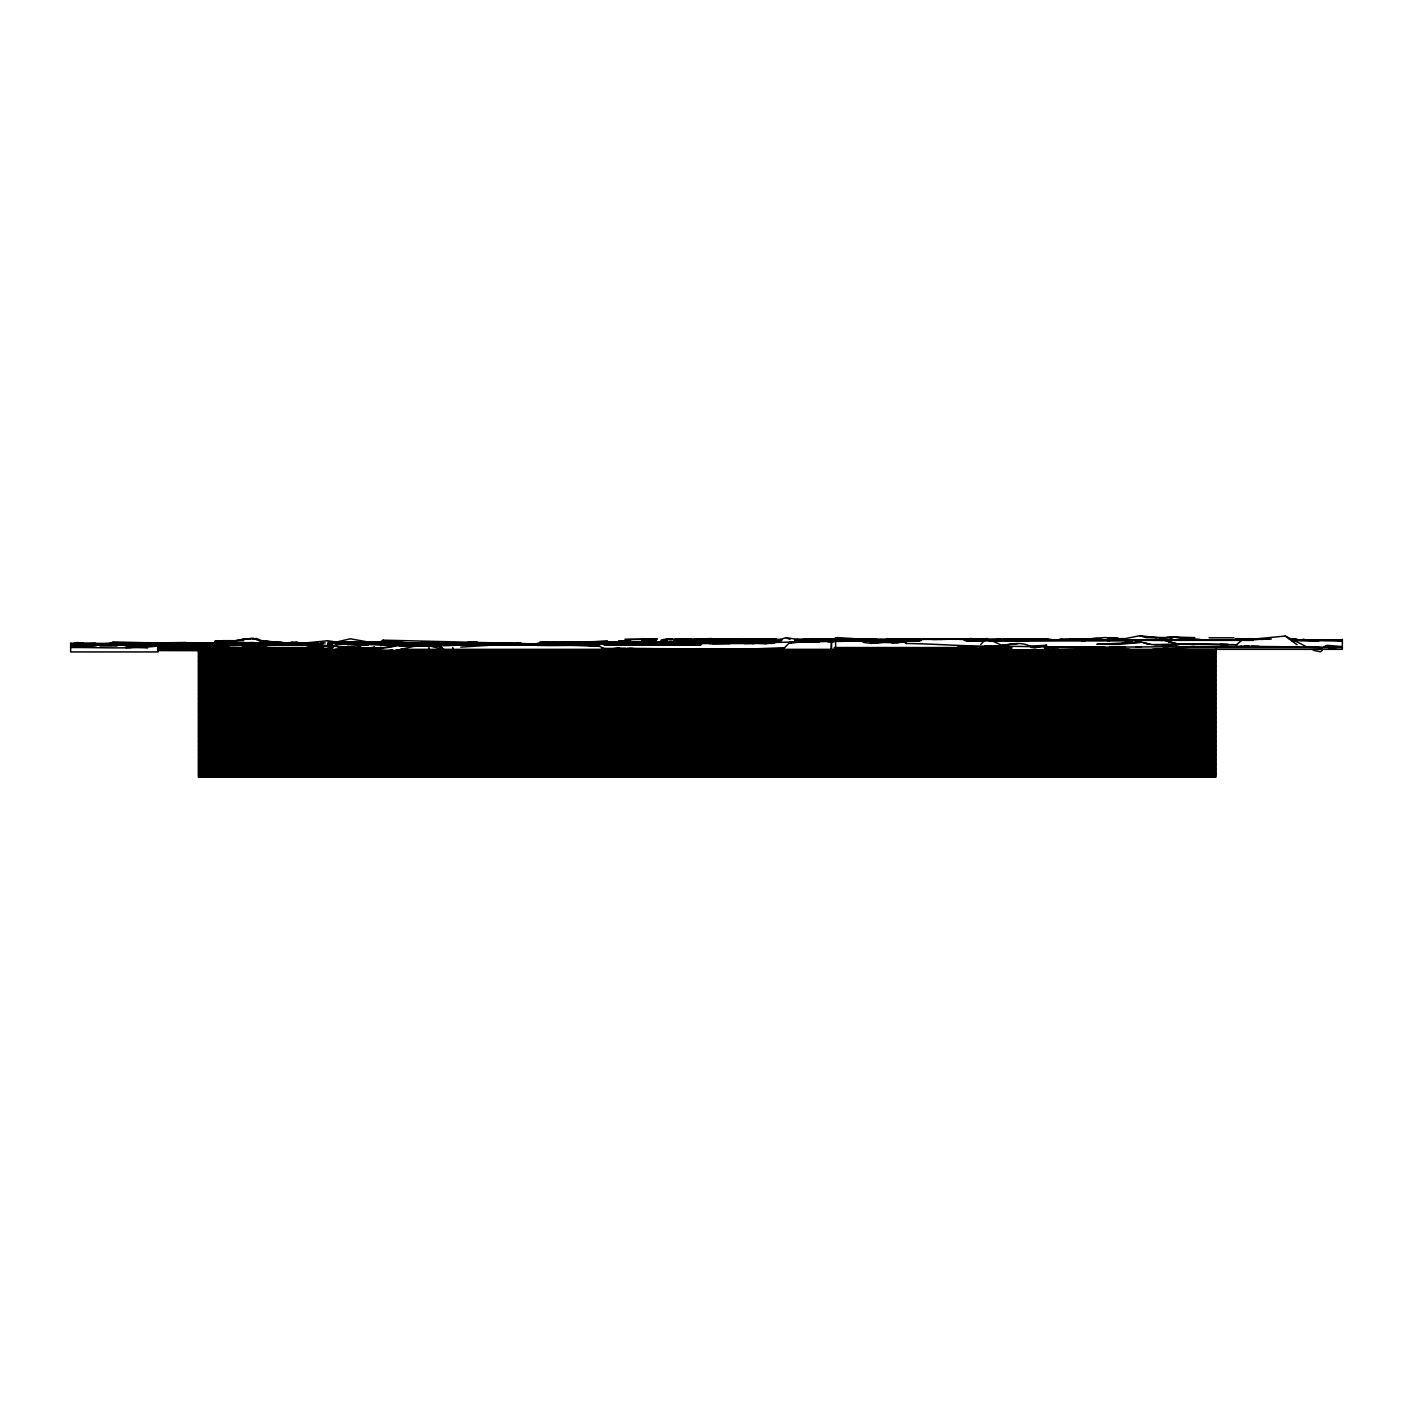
<?xml version="1.0" encoding="UTF-8"?>
<svg xmlns="http://www.w3.org/2000/svg" width="1413" height="1413" viewBox="0 0 1413 1413"><rect width="100%" height="100%" fill="white"/><g stroke="black" fill="none" stroke-linecap="round" stroke-linejoin="round"><path stroke-width="1.5" d="M757.933 639.912L746.17 639.771L780.488 640.089L708.637 639.806M363.141 641.732L363.07 642.809L336.276 642.05L350.353 638.8L373.95 643.039L391.578 643.463M759.187 640.654L759.364 639.188L780.947 639.965L774.43 640.16M846.935 640.16L880.476 640.23M306.48 643.639C309.606 644.452 322.305 641.007 314.587 643.621L310.683 642.738L317.36 643.321L308.423 643.586M759.364 639.7L735.749 639.294L735.431 640.654L780.859 640.654M229.842 644.151L223.007 644.522L317.289 644.346M476.888 644.151L475.298 644.063L491.494 644.028L437.783 645.918L401.698 645.07L386.261 647.772L366.55 648.585L381.263 649.097L371.089 647.666L381.263 649.097M686.789 639.577L689.491 639.4M831.886 640.866L814.753 639.118L814.753 640.389L819.045 640.725L819.434 639.612L884.291 640.672L842.96 640.672L841.848 640.089L884.061 639.983M110.709 643.145L113.022 643.021L109.684 643.48L114.771 645.193L115.407 644.081C104.703 642.809 115.424 642.279 115.477 645.229M748.078 640.654L748.784 639.4L755.301 640.654L755.213 639.453L750.921 640.654L759.364 639.188M420.297 643.604L411.625 643.251L410.918 644.876L417.506 645.176M515.498 643.957L539.66 644.151M337.99 642.332L387.621 641.696L401.451 642.173L401.769 643.833L407.721 643.198L403.041 643.498L401.769 641.749L399.225 643.392L348.834 643.745M502.233 644.116L597.77 645.723L594.343 645.564A628.979 4.751 0.8 0 1 568.185 645.193M329.741 643.445L395.976 644.593L395.251 645.511L393.432 643.604L335.729 643.975L348.605 644.257M175.813 644.893C236.519 641.979 298.567 640.884 359.326 649.15L350.742 648.019L353.056 648.337M934.611 638.976L941.923 639.347L847.182 639.559L858.009 639.63M1099.526 638.641L1086.367 639.383M70.65 647.525C99.828 647.26 128.671 649.185 157.92 646.059L157.991 651.941L70.65 651.941L70.65 643.109L72.628 643.674M784.074 648.231L726.918 649.344L784.074 648.231L789.478 642.756L806.081 641.767L915.695 640.336L862.372 640.619M980.71 644.434L986.663 638.393L1000.422 644.628M834.218 641.237L844.709 641.007A89.001 19.023 -90 0 0 846.387 640.778L849.089 640.743M515.71 643.851L534.414 644.293M439.584 645.229L442.057 643.021L449.952 644.787M360.916 645.246L357.736 644.787L360.916 645.246L358.761 647.136C348.516 648.514 338.466 644.717 328.169 647.03L326.739 645.865M417.753 645.352L421.728 644.363L442.622 645.14M990.089 639.665L1001.552 639.347M1236.375 644.823L1241.338 640.637M275.8 643.657L317.36 643.321L297.966 643.445M1322.321 650.333L1320.484 651.799L1313.189 650.28M443.258 643.851L458.519 643.321L456.134 644.752L424.43 644.752L415.917 644.346L418.548 643.445L411.625 644.593L411.625 643.251M835.26 641.255L837.644 640.707M687.901 639.171L688.467 639.224M1009.324 639.63L1015.876 639.435M1038.414 639.33L1042.6 639.294M905.433 641.255L908.382 640.301L903.296 642.209L893.917 642.791M226.751 645.935L228.5 644.805M191.462 644.717L190.278 644.752L196.478 644.469M427.591 643.674L432.237 643.621M464.4 643.798L474.026 642.279L459.19 643.586M1020.292 639.559L1048.163 639.383M367.892 642.95L378.878 642.844L383.1 640.16L525.795 643.604M197.025 645.812L157.602 647.136L183.354 646.5M868.324 640.796L835.895 640.301L909.813 640.566M503.028 643.021C507.196 642.597 484.871 644.01 498.736 643.392M715.79 639.789L738.699 639.259L708.849 639.877L716.038 639.806M523.923 644.699L554.691 642.579L563.116 643.516L523.923 644.699L554.691 642.579L521.344 644.664M302.824 642.809L295.017 644.363L275.871 642.756L250.913 644.699L239.627 642.968L221.346 645.229L183.036 643.339L147.429 644.434L196.531 644.116M1037.69 639.63L1044.649 639.418M516.416 643.763L521.309 643.374M189.395 647.79L192.309 646.236M1066.073 647.101C1151.507 647.684 1237.099 644.84 1322.321 647.666L1327.16 645.335L1342.35 646.606M725.823 639.789L743.273 639.718M991.043 640.407L992.403 639.718L977.531 640.796M547.626 642.473L542.292 643.268L551.671 642.738L546.336 643.109L548.65 642.579M966.81 639.524L970.448 638.57L984.455 640.195L981.823 640.478L1081.245 640.195M886.128 639.171L890.967 639.153M772.946 639.277L776.602 639.577L754.86 639.383M841.618 640.848C842.872 641.078 839.852 640.884 840.823 640.884M186.304 647.79L189.854 646.094M188.759 647.79L192.097 646.236M1271.294 639.029L1244.041 639.171M378.083 648.355L393.98 646.041M288.234 643.657L291.378 642.297M807.194 640.654L809.914 640.213L808.872 640.654M845.115 640.937L849.407 640.301M852.428 640.972L855.13 640.425L845.433 640.16L852.993 640.372L849.655 640.743M1133.544 640.301L1122.187 643.321L1133.544 640.301L1152.16 644.646L1179.096 644.434L1163.605 640.301M243.531 640.778L214.917 641.308L229.93 641.52L247.028 638.994A46.329 37.55 -90 0 1 253.457 638.464L241.623 639.347M834.023 639.065L837.485 637.616L865.427 639.33M1170.247 638.676L1174.097 637.086L1194.744 637.599M809.826 640.018L830.72 640.672L829.29 640.495M328.487 647.207L333.486 646.889L324.601 646.253M363.07 645.299L367.433 644.999M775.083 639.4L776.444 639.453M70.65 643.569L162.654 644.187M863.078 642.35L871.432 643.392L891.532 640.16M1236.569 638.57L1245.93 639.047L1235.139 638.835M1248.88 638.641L1255.398 638.817L1253.879 638.747M820.158 640.654L836.213 640.672M808.713 640.654L809.914 640.213M523.057 643.798L539.678 643.78M821.836 640.654L823.09 640.195M1235.669 639.135L1258.806 639.259L1254.744 639.4L1256.104 638.923M676.138 639.506L678.523 639.577M766.517 639.347L780.983 640.372M1256.828 638.923L1264.052 639.1M1293.707 638.994L1291.482 639.471L1296.004 639.277L1289.345 639.1L1297.682 639.435M106.028 644.823L110.868 643.109M721.99 641.52L694.737 641.997L762.543 639.4L716.214 640.319M119.61 645.176L122.542 645.105L120.564 644.84M163.643 644.84L151.968 644.787C167.864 643.463 184.255 646.571 199.657 644.876M219.598 644.54L217.531 644.558M226.998 644.681L294.752 644.876M473.373 642.279L483.158 643.374M507.002 642.862L508.115 642.915L503.346 642.933M538 643.957L522.58 644.31M560.096 643.092L540.631 643.374L544.606 642.103M609.303 644.487C683.945 643.621 758.534 643.551 832.964 640.778M831.762 639.453L837.485 637.616L832.54 639.683L838.916 639.577M846.617 640.848L848.771 640.16M973.804 640.266L975.553 639.983M1115.599 639.047L1117.1 639.435M1254.762 639.4L1259.69 638.923M812.457 641.696L786.07 637.669L768.495 643.233L774.783 642.95M776.691 640.372L778.121 639.93M822.225 640.548L819.293 640.336L823.267 640.442L795.89 640.089L808.483 640.018M565.977 643.657L572.654 642.473L536.622 643.621M437.783 645.918L418.213 645.388L394.616 650.757L354.168 648.284M881.959 642.12C895.03 644.151 907.411 638.764 920.693 639.93L891.85 639.683M893.599 640.389L895.736 640.372L890.826 640.548M896.46 640.372L897.891 640.195L873.888 639.983M433.65 644.752L458.519 643.321M803.079 640.372L804.421 639.965L795.749 640.018L808.907 640.107M698.075 642.156L716.197 641.643M173.658 644.116L187.099 644.116L164.915 643.833L198.703 643.48M569.757 643.621L579.242 642.526L779.852 640.601M640.848 643.798L637.192 644.787L632.194 643.975L646.73 643.851M261.246 644.469L299.397 643.215L227.369 644.575L317.819 644.063M736.456 639.912L735.025 640.301L765.087 639.259M798.857 640.831L809.49 640.866M726.459 639.453L725.169 639.789L728.366 639.612L709.096 639.895L733.223 639.506M181.765 644.929L71.286 644.381M229.93 641.52L244.961 639.259M172.704 646.801L167.07 648.196L161.418 647.03M773.741 640.018L775.172 639.842M959.568 639.435L963.224 639.4M1241.815 646.112L1239.342 646.73A28.931 27.783 -90 0 1 1231.942 646.96L1212.319 647.101M213.328 643.516L227.864 641.802L207.11 643.674M1118.46 639.983L1139.832 635.744L1157.388 637.669L1145.554 637.422L1139.832 635.744M407.262 644.823L408.922 644.416L405.584 644.893L409.752 644.699M741.066 639.471L735.431 640.654L734.725 639.347L743.609 640.654L748.784 639.4M168.977 643.851L170.231 644.116L148.383 644.31M853.364 640.707L859.493 639.224L865.816 640.707M752.846 643.657L756.891 642.703L767.277 643.586M1032.144 647.772C1020.416 637.987 998.373 648.514 989.701 646.2C961.864 646.112 934.329 643.869 906.475 643.48L903.543 641.767M1161.451 640.619L1162.881 640.301L1157.954 640.071M280.551 643.692L295.829 642.226L303.459 643.516M377.925 648.885L374.198 647.136L370.135 648.019L343.589 646.677M72.452 643.639L77.892 642.438L79.393 643.339L75.048 643.639M335.729 649.344L352.031 648.426M716.197 639.789L717.221 639.559M96.561 645.688L70.65 645.971L95.042 645.582M252.715 639.259L256.477 638.446L263.083 641.396M872.298 640.336L911.597 640.884M869.843 639.806L889.395 640.213M975.782 639.63L984.702 639.488L964.549 639.965M1020.292 639.453L1021.634 639.347M386.597 650.898L391.825 649.821L394.616 650.757M123.355 644.487L111.733 645.017M503.682 645.193L513.043 643.268L533.39 644.84M71.286 645.193L135.984 645.299L125.739 647.525L130.173 647.543L151.244 644.699L157.055 645.918L176.678 644.858L167.37 645.812M198.05 645.352L195.047 645.935M244.873 642.685L251.072 642.986L250.913 644.699L243.124 643.339L279.456 642.897M1238.706 638.994L1240.208 638.694M226.751 645.105L221.117 645.918M459.031 643.586L468.939 642.35M285.249 644.063L292.968 642.544L288.499 643.427L261.458 640.619M880.158 640.919L894.871 640.937L894.941 639.347L899.322 640.089M1266.613 639.33L1269.298 638.8L1266.843 639.171M1002.965 644.982L993.268 646.783M288.623 644.611L190.914 644.752M459.879 643.145L456.788 643.692M478.23 643.621L478.795 643.621M753.641 639.577L755.072 639.577M115.636 644.469L112.704 645.017L120.317 644.187M190.349 644.24L196.796 643.357L112.545 643.109M752.758 639.435L765.404 639.153L745.358 639.418M873.322 639.842L819.116 639.665L819.204 640.672L920.181 640.725M871.432 643.392L893.369 640.018L920.305 640.531M922.442 639.206L927.299 639.065M847.182 639.559L854.565 638.835M834.553 639.577L838.05 639.577M798.857 640.478L817.067 640.442M1132.837 640.495L1014.658 640.478M1264.776 639.206L1266.207 639.047M897.891 640.319L894.871 639.365M428.563 643.533L430.47 643.41M544.764 643.798L516.328 643.922M1005.438 644.999L1017.59 643.657M627.178 643.975L587.278 644.028M836.69 639.63L906.634 639.577M877.385 640.672L881.836 639.93L880.476 639.912M558.63 645.07L566.86 643.727L595.209 644.982M133.846 643.516L130.808 643.833L147.358 643.745L145.839 643.621M286.715 643.639L318.013 643.445M450.941 643.957L437.924 644.134L443.735 649.344L428.951 645.865L418.937 645.123L433.332 645.07M801.471 640.213L810.055 639.842L795.784 639.824L797.903 639.806L796.879 639.789M846.069 641.166L845.592 641.06M880.953 640.319L882.56 640.548M1241.162 640.071L1243.634 640.107M984.155 640.743L972.603 640.478L981.117 639.118M878.904 642.244L893.369 640.018L879.698 642.103M844.32 640.601L819.116 639.665M1129.658 649.326L1050.495 647.101L1096.364 647.26M460.585 643.374L474.892 642.103L481.321 643.604L490.311 643.975L478.936 643.251L503.982 643.674M381.457 644.893L385.537 644.293M389.599 643.692L403.041 643.498L399.225 643.392M826.358 641.06L830.72 640.972L806.452 641.82M182.083 644.946L185.81 644.646L169.772 644.893M210.148 644.787L204.814 644.293M94.812 645.105L101.171 645.07M774.465 639.842L770.88 639.453M791.227 642.685L789.478 642.756L836.302 640.248L815.319 640.937M850.114 640.301L874.294 640.672M244.873 642.473L238.355 644.151M1140.238 640.071L1118.125 640.213L1253.084 640.16M971.049 646.112L966.81 646.695L978.326 648.514L985.868 646.889L958.049 646.412M112.298 645.405L99.669 645.617L117.067 645.971M108.766 643.621L162.424 644.151M385.484 644.982L386.985 644.77M575.444 643.569L583.074 642.562M304.643 643.727L292.65 644.204L327.622 640.76L346.856 643.569M1306.795 646.854L1285.282 636.044L1254.355 639.029M212.833 643.569L202.589 644.01L220.552 644.081L202.112 643.657M157.85 646.553L207.11 646.112L218.485 644.929L214.511 644.964M428.316 643.604L432.979 643.621M757.845 639.965L760.795 639.983M887.876 640.548L889.854 640.301M973.734 640.707L984.384 639.948M423.794 643.551L435.54 642.756L402.546 642.915M523.287 644.434L568.114 645.193M1036.948 639.453L1046.927 639.33M1083.718 640.195L1127.98 640.036M104.032 644.717L113.093 644.416L70.65 644.964L131.144 644.204M560.661 642.968L563.345 642.632L540.631 643.374M806.258 640.654L797.815 640.213M347.527 644.257L395.092 643.621M441.439 643.657L450.977 643.586L438.86 643.621M555.804 642.933L550.487 643.092L557.87 643.162M1247.449 639.065L1249.604 638.817M796.508 640.054L813.252 640.796L796.049 640.495M809.985 639.277L819.752 638.923L797.744 639.753M806.964 640.778L808.077 640.654M501.951 643.657L506.137 643.198M409.876 644.116L411.942 643.886L405.743 644.293M876.272 643.251L898.138 640.848L869.737 641.202M90.432 644.363L98.151 643.922L70.65 644.681M176.996 646.889L181.535 646.395L173.976 646.854M403.747 643.621L407.721 643.198L402.723 643.445M495.327 643.445L494.356 643.498M864.35 640.619L867.211 640.319M955.276 639.383L956.636 639.383M965.768 639.683L984.366 639.612L965.22 639.683M1099.049 638.888L1090.642 639.347L1099.226 639.277M1252.466 638.8L1250.311 638.941M1036.7 639.4L1040.639 638.994L1020.822 639.365M906.475 643.48L905.521 641.944L900.682 641.767L895.913 639.63M259.109 645.617L274.122 645.052L272.603 645.176M307.433 643.251L304.396 643.621L317.024 643.092L317.042 642.173M358.602 644.717L361.551 645.052L357.1 644.876L368.316 644.487M802.425 639.577L807.123 639.577M1003.248 639.435L1040.233 639.277L1039.05 638.888M197.431 643.674L176.837 643.78L197.908 643.763M1093.803 639.383L1098.502 638.923M666.124 639.4L672.058 639.4M877.296 640.071L879.451 639.859M1049.153 647.596L1044.295 647.896L1063.6 647.03M840.982 640.372L833.44 640.336L834.783 640.142M1159.066 638.499L1174.097 637.086L1200.167 639.453M94.812 644.293L178.78 644.681M885.015 639.965L849.725 639.1L888.989 639.612M1023.789 640.319L1124.819 640.389L966.474 640.566L971.72 640.425M191.85 646.289L198.615 645.688L187.487 645.317L202.112 646.218L193.758 646.289M295.653 645.052L279.615 644.381L325.131 645.953M683.556 639.435L686.948 639.118M294.081 644.116L294.081 642.562L254.552 643.639L260.61 643.551M318.137 643.621L276.665 643.498L278.096 643.604M798.133 640.478L799.564 640.336M402.97 643.321L420.544 643.657M76.85 645.017L117.314 644.416L77.821 645.052M468.462 642.65L477.824 642.562L476.799 642.562M676.845 639.259L678.364 639.118M674.619 642.244L699.983 639.983L731.457 640.654M779.782 639.736L760.3 639.471L764.574 639.541M1201.598 639.965L1172.172 640.089M1141.015 646.889L1136.176 647.03M255.682 644.876L242.012 644.84L278.025 643.833L317.713 644.699M739.635 639.912L749.579 639.277M975.076 640.442L980.233 640.548L971.014 640.566M462.652 643.498L476.888 642.933L441.121 643.886M514.155 643.674L520.673 643.162M597.77 645.723C570.534 644.487 543.475 646.977 516.293 643.939M1218.748 639.736L1204.053 640.071M397.406 643.604L383.329 643.833M430.947 644.752L442.552 643.851L442.781 644.752M718.74 649.097L723.421 648.973L601.903 648.408M1081.581 639.453L1104.948 637.528L1120.686 639.065L1107.81 639.188M1096.029 640.195L1108.287 640.142L1098.502 640.107M190.031 646.324L198.615 645.688M236.024 643.569L250.331 643.657M261.953 644.717L281.682 643.109L265.238 643.657M195.436 646.324L221.029 644.558M277.231 644.593L212.921 646.059L228.411 645.511M972.603 640.478L979.121 639.983L973.645 640.107M1005.191 639.206L988.941 639.63L1041.363 639.206M140.488 644.381L134.235 644.823M725.028 640.266L736.067 639.93L709.927 640.301M1110.742 640.142L1115.669 640.213M389.847 644.752L411.784 645.653L357.895 643.621M835.578 640.954L846.546 641.078M909.107 640.301L920.781 640.195M1038.732 650.28L1052.402 649.326L1051.837 646.907L985.002 645.971M160.305 646.606L164.12 646.43M80.435 643.551L83.455 643.427A128.813 76.002 -90 0 1 87.977 643.427L106.187 643.392A258.19 152.339 -90 0 1 109.207 643.569M360.827 645.105L367.327 644.664L363.123 645.034M521.803 644.681L531.412 644.346M654.537 639.877L641.961 639.541L657.063 638.941L627.107 639.665M665.806 639.4L689.332 639.383M1045.567 640.107L1054.787 640.036M460.744 647.136L508.503 644.01L521.715 644.293M1034.21 639.418L1040.639 638.994L1030.218 639.4M159.987 645.405L143.932 645.282L146.793 645.865M190.19 643.851L209.795 643.886M296.536 644.063L317.713 643.621M317.43 642.915L299.715 643.498M481.321 643.604L457.335 643.745L468.763 643.021M516.293 643.339L520.426 643.251M675.184 639.153L686.948 639.347M744.492 648.885L692.829 649.097M1074.657 647.702L1077.042 647.543M1302.521 639.383L1304.128 639.277M539.413 644.081L526.325 644.187M979.28 640.478L971.72 640.725M1083.718 639.277L1096.753 638.482L1104.86 640.16M1124.094 647.136L1109.541 647.154M1308.968 639.753L1342.35 640.089L1291.871 639.753L1296.021 639.718M1249.198 646.218L1244.27 645.935M111.344 644.187L74.5 645.034M474.892 643.604L481.815 643.286L480.685 643.268M547.308 643.392L545.559 643.498L607.484 641.325M845.945 640.831L864.491 640.76M859.175 641.308L863.944 641.025L857.673 641.06M1122.434 640.089L1124.819 640.389M124.856 644.522L93.099 645.034M1318.506 640.195L1323.363 639.912M327.887 642.261L349.947 641.767M318.084 643.427L280.551 643.039M491.742 643.869L501.191 643.48M70.65 644.134L89.249 644.134L73.405 645.034L93.293 643.904L77.803 644.204L82.025 644.982M70.65 646.642L71.922 646.571M428.863 643.604L433.667 643.621M492.219 643.904L507.709 643.604L491.901 644.01L498.383 644.151M511.294 643.445L512.248 643.445L507.638 642.933M814.912 638.976L866.893 639.471L795.696 639.63M974.105 640.266L984.826 640.054M260.292 640.707L268.24 642.12M457.335 643.745L470.759 643.074M746.082 639.612L759.187 639.453M795.678 640.654L810.938 640.743M981.823 640.478L1020.769 639.7M1186.885 639.912L1177.029 640.089L1194.268 640.142M1251.653 646.271L1258.983 646.395M142.819 643.727L139.799 643.886L147.676 644.01L139.869 643.727M356.553 644.876L366.391 645.07M368.069 644.823L362.576 644.876L366.267 645.034M399.702 643.621L401.221 643.551M670.963 639.33L669.462 639.4L672.394 639.435M673.683 648.885L658.9 648.867L702.296 649.115L697.598 648.938M1251.423 639.294L1252.942 639.224M255.364 644.876L256.954 644.787M284.455 643.586L301.393 643.445M309.641 643.604L317.925 643.198M262.694 645.759L277.884 645.017M306.091 643.639L316.936 643.109L301.693 643.639M334.846 643.639L340.816 643.339L336.559 643.339M380.751 643.727L393.662 643.092L380.574 643.922L383.577 644.134M1152.708 649.326L1189.675 647.543L1342.35 647.525M79.234 643.604L83.526 643.392L78.316 643.621M210.484 644.363L201.812 644.77L210.413 644.611M194.959 646.253L198.226 646.094M484.836 644.187L507.779 643.957M1009.094 640.213L1025.131 639.895M1081.793 640.831L1085.078 640.672M279.209 643.904L270.042 644.469M293.056 644.964L278.255 644.823M356.306 644.593L367.274 644.699M549.993 643.427L543.652 643.604M780.011 639.612L774.942 639.612M74.818 645.052L78.369 644.893M615.414 648.479L619.954 648.355L613.101 648.585M827.947 639.577L836.69 639.206M789.461 642.332L793.664 642.138M1064.696 639.347L1082.128 639.347M77.097 643.657L83.526 643.392L72.805 643.639M663.686 639.418L667.713 639.259M836.938 639.294L839.304 639.206L827.153 638.923M893.369 639.153L898.209 638.941M931.856 639.4L942.224 639.383M1289.257 647.083L1299.024 647.013M105.834 643.586L133.599 643.092M309.641 643.339L275.959 643.621M315.611 643.198L307.504 643.074M523.781 644.293L528.374 644.469L521.962 644.487L532.984 644.381M657.063 638.941L641.961 639.541L654.802 639.824L652.064 639.7M857.196 640.195L852.993 640.142M851.385 641.202C857.02 641.043 845.486 640.99 852.587 640.937M889.219 641.113L905.768 640.796M325.061 645.988L312.114 646.5L303.601 644.929M75.366 645.052L97.833 644.204L75.454 645.052M701.643 644.01L666.848 644.028L700.76 643.745M712.488 643.621L772.858 643.392M932.916 639.365L941.129 639.118M1118.125 640.213L1123.07 640.036M79.993 645.052L147.429 643.833L119.293 644.84L147.429 643.833L135.348 643.833M367.751 644.717L363.459 644.876M442.552 643.851L422.116 642.438L419.891 644.151L424.43 644.752L422.116 642.438L435.222 643.886M443.258 644.01L586.731 644.982M759.364 639.842L754.153 639.7M744.58 643.586L772.434 642.827M834.553 640.848L845.186 641.166M984.366 639.612L966.156 639.895M898.209 642.738L890.261 642.332M997.013 640.548L1011.39 640.195M1107.651 638.747L1124.73 638.588M1166.855 637.351L1174.097 637.086L1189.287 639.312M289.524 643.657L314.975 642.915M491.106 644.54L508.503 644.01L464.965 645.158L446.596 643.957M500.396 644.116L503.735 643.992M536.958 643.604L607.555 641.184M618.576 640.796L630.622 640.672M624.705 640.76L628.997 640.619L625.2 640.566M875.442 640.99L902.571 640.301M1292.824 640.336L1296.975 640.213M1309.427 639.789L1319.071 639.753M254.57 643.516L258.632 643.392M251.744 644.681L279.456 643.922M433.014 643.833L464.312 644.982L528.303 644.434L517.37 644.452M900.999 640.813L912.339 640.796M963.542 639.383L979.668 638.87L933.728 639.33M1069.659 639.383L1091.189 638.764M1113.674 638.464L1109.947 638.411L1118.284 638.358L1107.863 638.517M624.952 639.224L650.863 639.365M570.04 643.604L656.674 642.685M882.789 641.078L893.828 640.796M1135.293 640.036L1142.693 640.142M82.731 643.621L95.607 643.251M231.273 640.707L219.033 641.007M110.302 644.946L105.463 644.823M136.867 644.134L147.429 643.833M256.618 643.621L294.081 642.562M215.783 645.582L225.868 645.988L157.532 646.659M265.061 645.229L271.402 645.052M654.36 642.297L655.632 642.297M776.373 639.895L780.983 639.806M842.643 640.601L814.753 640.389L860.217 639.612L820.953 640.16L853.664 640.796M1324.14 640.018L1320.731 639.7L1342.35 640.089L1291.659 640.071L1342.35 640.478L1292.771 640.354M222.141 645.706L228.729 645.529M648.108 642.544L591.552 643.621M661.213 642.209L687.654 641.361L665.24 642.579M972.939 640.16L979.121 639.983M1004.113 639.365L1026.756 639.347M1023.083 639.4L1024.99 639.347M1209.139 637.793L1233.867 637.828M1291.729 640.248L1295.933 640.124M697.421 639.4L732.164 639.383M750.215 639.806L759.505 639.736M871.591 640.336L865.78 640.442L919.969 639.824M1058.443 649.326L1011.231 650.28L1009.165 646.712M246.056 639.1L250.525 639.047M234.381 642.968L253.686 642.544M694.172 639.347L734.76 639.506M696.998 639.383L711.746 638.623L674.46 639.4M523.781 644.028L535.138 643.78L522.739 644.063M898.915 640.884L894.305 640.001M905.521 640.725L909.972 640.619M108.077 644.611L125.262 644.893M198.191 648.214L157.514 649.097L196.23 648.903M416.641 644.416L412.031 643.975M645.405 645.034L612.871 644.275L619.141 645.017M904.408 640.566L853.858 640.901M617.64 648.461L625.5 648.408M1155.004 640.089L1159.861 640.16M214.917 641.308L219.916 641.255M299.962 643.498L323.33 643.41M237.472 644.699L226.892 644.858M242.647 645.317L256.707 645.176L242.171 645.282M281.682 644.222L316.918 643.533M368.122 643.127L391.772 642.968M393.273 643.092L388.345 643.48L393.768 643.833L391.913 643.745M355.793 644.293L393.432 643.604M968.559 639.842L985.638 639.577M993.039 639.665L988.093 639.665M1177.029 640.089L1184.43 639.93M1309.286 640.107L1327.16 639.877M1293.619 640.796L1296.092 640.743L1292.4 640.566M214.723 644.416L221.152 644.293M317.201 643.251L301.464 643.551L305.667 643.109L304.237 642.809M491.954 643.816L507.514 643.657M579.259 643.621L647.242 642.332M653.813 642.209L766.058 639.577M857.921 640.301L860.782 640.248M884.132 639.859L877.862 639.806L880.652 639.842M871.432 640.566L857.673 640.99M964.178 639.541L1001.005 639.577M897.485 640.743L901.317 640.654M113.093 643.604L186.127 642.456M177.72 644.734L140.435 645.352L177.632 644.823M393.75 643.745L347.492 644.752M380.309 643.78L393.15 643.639M651.623 640.743L655.844 640.672M709.255 643.604L730.062 643.604M222.459 641.202L227.475 641.131M110.479 644.31L88.136 644.664L116.52 644.381M233.816 644.611L294.24 644.363M382.534 643.621L348.252 643.833M546.584 644.416L561.915 644.187M819.293 640.319L917.231 640.937M1307.502 640.319L1318.099 640.778M144.638 643.657L184.873 643.48M189.854 644.628L196.319 644.522M202.818 644.452L209.318 644.363M215.818 644.275L220.145 644.222M226.645 644.134L278.661 643.463M725.664 641.237L781.566 640.548M818.657 640.142L800.606 640.619M352.42 647.083L354.327 647.066M863.714 640.654L915.112 639.771M235.812 643.427L174.205 643.957L178.992 644.081M298.602 644.063L319.497 643.816M403.588 643.621L426.567 643.604L402.599 643.18M158.238 648.426L197.661 647.966M920.993 639.559L886.605 639.683L919.669 639.383M902.183 640.848L906.634 640.796M1200.396 639.665L1168.374 640.036L1252.254 639.753M668.102 639.259L672.871 639.206M130.579 644.522L71.056 645.246M183.814 644.787L164.756 644.416L184.785 644.876M368.139 643.533L391.613 643.321M798.451 639.806L803.22 639.753M918.945 639.895L909.107 639.683L921.417 639.806M1004.484 640.796L1028.576 640.513M1085.378 647.066L1090.235 647.013M1168.056 646.73L1163.111 646.748M1216.222 647.101L1213.749 647.136L1221.062 647.154M651.57 640.054L655.544 640.018M750.303 639.259L765.069 639.365M797.073 639.524L836.531 639.577M338.59 643.286L395.976 644.593M707.842 640.707L723.421 640.566M912.515 640.743L919.28 640.707M499.849 644.31L398.996 643.604M838.121 641.343L843.685 641.29M886.852 639.577L923.643 639.347M367.398 643.586L391.436 643.41L336.276 642.05M1019.232 639.435L1015.046 639.118L1048.852 639.347M357.03 644.204L367.186 644.134M917.196 640.725L908.948 640.778M380.221 644.469L384.301 644.452M663.986 648.938L671.281 648.885M89.284 643.727L95.784 643.692M157.373 643.445L288.835 643.056M861.082 639.418L819.434 639.612L831.356 640.672L801.083 639.736M378.878 642.844L391.26 643.586M876.184 639.859L901.706 640.142M132.645 644.664L70.65 645.017M909.884 639.859L920.658 639.806M373.95 643.039L391.542 642.95M815.301 640.796L825.563 640.743M846.67 640.707L914.635 640.354M1063.6 639.4L1059.715 639.294L1085.149 639.294M891.85 640.672L896.549 640.654M352.014 642.509L368.316 643.48M429.358 643.569L424.342 643.551M203.083 644.575L209.707 644.54M220.746 644.487L216.525 644.999M348.711 643.922L370.771 643.833M446.225 644.24L450.641 644.222M514.403 644.24L492.483 644.028L496.758 644.116M716.356 649.097L745.852 648.92M754.259 639.965L758.604 639.948M780.294 639.859L773.776 639.877L780.471 639.842M795.466 639.789L815.001 639.718M715.261 640.389L728.402 640.336M754.701 640.23L759.081 640.213M809.49 640.018L796.067 640.601L801.401 640.884M846.21 640.372L858.539 640.301M846.21 640.654L859.263 640.601M466.396 643.621L502.233 643.621M895.983 640.901L905.274 641.944M214.688 644.611L221.947 644.558M227.299 644.399L318.755 644.134M355.758 644.028L371.018 643.975M162.901 645.123L199.056 645.034M433.014 644.328L513.926 644.187M567.567 644.999L432.873 643.922M158.556 647.931L197.767 647.79M704.539 639.383L758.498 639.453M845.769 639.912L858.768 639.877M651.411 640.531L655.791 640.513M714.854 640.354L727.978 640.319M754.224 640.248L758.587 640.248M773.9 640.213L780.471 640.195M988.552 640.248L1036.983 640.16M984.702 640.213L964.196 640.372L985.02 640.248M965.609 640.566L984.861 640.548M988.835 640.531L1252.783 640.107M1252.36 640.089L1154.05 640.336C1148.204 639.753 1156.028 640.531 1152.778 640.107M699.258 641.82L708.884 641.802M464.859 643.621L490.558 643.586M198.014 644.611L152.675 644.081M202.377 644.593L319.603 644.31M203.419 645.017L209.972 645.017M227.44 644.982L319.108 644.805M1154.527 644.717L1176.623 644.664L1175.528 643.516M689.809 639.33L691.399 639.33M716.038 639.435L703.321 639.171M748.625 639.453L722.308 639.895L741.913 639.736M728.066 639.559L708.849 639.577L733.7 639.683M752.846 639.577L759.823 639.559L747.548 639.577M772.611 639.577L780.93 639.577L778.987 639.789M796.314 639.577L885.015 639.806M810.461 640.071L811.804 640.336M838.916 639.983L833.44 640.336L841.865 640.831M1216.363 640.071L1250.629 639.612L1236.004 640.036M1311.264 639.912L1316.121 640.142M1330.993 640.071L1325.889 639.965M777.397 640.107L780.488 641.325M797.586 640.213L817.332 642.244M1097.618 640.301L1253.561 640.372M795.325 640.654L835.101 640.672M235.335 640.707L223.095 640.672M844.479 641.184L841.3 640.901M540.084 641.82L777.062 641.82M827.788 641.82L833.988 641.82M360.757 642.05L399.773 642.209L419.838 643.657M698.464 642.103L656.356 641.838L669.621 642.526M465.778 643.621L411.236 643.021L419.361 643.657M116.113 643.198L129.466 644.982M308.935 643.339L316.547 643.374M414.009 643.551L411.942 643.498M445.643 643.392L446.685 643.392M449.776 643.516L450.818 643.516M500.732 643.498L501.827 643.48M508.274 643.604L501.368 643.498M393.821 643.621L398.501 643.657M401.539 643.71L387.621 641.696M411.854 643.798L335.64 643.162M432.29 643.851L426.249 643.833M491.83 643.957L509.033 643.957M534.096 643.904L521.521 643.851M191.532 644.363L195.047 644.363M203.861 644.469L207.923 644.469M190.084 644.593L195.188 644.717M493.314 644.452L508.627 644.452M173.658 644.858L160.146 647.066L157.92 646.059M215.571 644.787L220.834 644.946L216.436 644.77M223.007 645.193L189.96 644.999M242.577 645.193L244.802 645.299M70.65 646.447L71.604 646.447M229.153 646.271L198.456 646.271L198.456 777.256L1215.816 777.256L1215.816 648.814M242.312 646.271L266.421 646.271M198.456 647.543L323.436 647.543M834.306 647.543L974.634 647.543M981.205 647.543L1011.902 647.543M157.832 647.79L198.05 647.79M263.136 647.79L321.899 647.843L331.666 649.344L353.056 649.344M198.456 648.814L332.196 648.814M604.093 648.814L610.663 648.814M652.294 648.708L630.993 648.585M654.36 648.832L656.356 648.832M834.306 648.814L1011.902 648.814M363.9 649.344L374.745 649.344M400.762 649.344L835.648 649.344L835.648 640.336M158.238 649.962L197.661 649.962M198.456 650.086L378.242 650.086M395.781 650.086L1215.816 650.086M198.456 651.358L1215.816 651.358M198.456 652.629L1215.816 652.629M198.456 653.901L1215.816 653.901M198.456 655.173L1215.816 655.173M198.456 656.444L1215.816 656.444M198.456 657.716L1215.816 657.716M198.456 658.988L1215.816 658.988M198.456 660.26L1215.816 660.26M198.456 661.531L1215.816 661.531M198.456 662.803L1215.816 662.803M198.456 664.075L1215.816 664.075M198.456 665.346L1215.816 665.346M198.456 666.618L1215.816 666.618M198.456 667.89L1215.816 667.89M198.456 669.161L1215.816 669.161M198.456 670.433L1215.816 670.433M198.456 671.705L1215.816 671.705M198.456 672.977L1215.816 672.977M198.456 674.248L1215.816 674.248M198.456 675.52L1215.816 675.52M198.456 676.792L1215.816 676.792M198.456 678.063L1215.816 678.063M198.456 679.335L1215.816 679.335M198.456 680.607L1215.816 680.607M198.456 681.878L1215.816 681.878M198.456 683.15L1215.816 683.15M198.456 684.422L1215.816 684.422M198.456 685.694L1215.816 685.694M198.456 686.965L1215.816 686.965M198.456 688.237L1215.816 688.237M198.456 689.509L1215.816 689.509M198.456 690.78L1215.816 690.78M198.456 692.052L1215.816 692.052M198.456 693.324L1215.816 693.324M198.456 694.595L1215.816 694.595M198.456 695.867L1215.816 695.867M198.456 697.139L1215.816 697.139M198.456 698.411L1215.816 698.411M198.456 699.682L1215.816 699.682M198.456 700.954L1215.816 700.954M198.456 702.226L1215.816 702.226M198.456 703.497L1215.816 703.497M198.456 704.769L1215.816 704.769M198.456 706.041L1215.816 706.041M198.456 707.312L1215.816 707.312M198.456 708.584L1215.816 708.584M198.456 709.856L1215.816 709.856M198.456 711.128L1215.816 711.128M198.456 712.399L1215.816 712.399M198.456 713.671L1215.816 713.671M198.456 714.943L1215.816 714.943M198.456 716.214L1215.816 716.214M198.456 717.486L1215.816 717.486M198.456 718.758L1215.816 718.758M198.456 720.029L1215.816 720.029M198.456 721.301L1215.816 721.301M198.456 722.573L1215.816 722.573M198.456 723.845L1215.816 723.845M198.456 725.116L1215.816 725.116M198.456 726.388L1215.816 726.388M198.456 727.66L1215.816 727.66M198.456 728.931L1215.816 728.931M198.456 730.203L1215.816 730.203M198.456 731.475L1215.816 731.475M198.456 732.746L1215.816 732.746M198.456 734.018L1215.816 734.018M198.456 735.29L1215.816 735.29M198.456 736.562L1215.816 736.562M198.456 737.833L1215.816 737.833M198.456 739.105L1215.816 739.105M198.456 740.377L1215.816 740.377M198.456 741.648L1215.816 741.648M198.456 742.92L1215.816 742.92M198.456 744.192L1215.816 744.192M198.456 745.463L1215.816 745.463M198.456 746.735L1215.816 746.735M198.456 748.007L1215.816 748.007M198.456 749.279L1215.816 749.279M198.456 750.55L1215.816 750.55M198.456 751.822L1215.816 751.822M198.456 753.094L1215.816 753.094M198.456 754.365L1215.816 754.365M198.456 755.637L1215.816 755.637M198.456 756.909L1215.816 756.909M198.456 758.18L1215.816 758.18M198.456 759.452L1215.816 759.452M198.456 760.724L1215.816 760.724M198.456 761.996L1215.816 761.996M198.456 763.267L1215.816 763.267M198.456 764.539L1215.816 764.539M198.456 765.811L1215.816 765.811M198.456 767.082L1215.816 767.082M198.456 768.354L1215.816 768.354M198.456 769.626L1215.816 769.626M198.456 770.897L1215.816 770.897M198.456 772.169L1215.816 772.169M198.456 773.441L1215.816 773.441M198.456 774.713L1215.816 774.713M198.456 775.984L1215.816 775.984M707.772 639.418L729.09 639.418M769.061 639.506L768.107 639.612L781.124 639.824M964.955 639.895L984.879 639.612M1001.764 640.442L989.294 640.425L994.452 640.566M976.454 640.301L972.056 640.301L978.008 640.743M716.515 640.442L727.536 640.46M754.012 640.531L758.428 640.531M773.882 640.566L780.488 640.584M796.455 640.619L809.172 640.654M641.661 640.707L654.555 640.707M661.019 640.725L665.329 640.725M673.93 640.725L682.532 640.743M522.969 643.992L532.984 644.116M203.119 644.134L319.338 644.24M700.724 644.982L603.881 644.787L700.777 644.717M202.942 644.664L209.513 644.664M216.065 644.664L220.428 644.681M194.182 644.593L190.243 644.593L194.641 644.628M413.779 645.847L428.951 645.865L428.951 649.344M158.468 650.581L197.979 650.651M983.413 639.506L969.671 639.453L984.596 639.541M709.079 639.453L733.347 639.524M746.594 639.559L759.399 639.594M978.997 640.248L983.395 640.266M714.872 639.912L727.783 639.965M94.918 643.922L90.503 643.904L94.848 643.763M258.226 644.151L318.914 644.363M1145.554 637.422L1172.031 637.563M927.935 638.747L961.158 638.923M1015.046 639.118L1051.325 639.383M817.297 639.1L839.304 639.206M973.504 640.672L983.943 640.707M427.998 643.569L438.613 643.621M671.758 644.77L689.491 644.876M520.92 644.611L433.402 644.24M294.558 643.215L308.37 643.286M535.386 644.876L563.663 645.07M1293.178 640.248L1342.35 640.672M779.923 639.789L773.353 639.753L781.672 640.001L773.105 639.948M795.272 639.895L810.638 639.983M774.147 640.001L781.46 640.018M827.576 641.184L831.992 641.202M409.717 643.498L437.147 643.621M294.787 643.074L314.022 643.392M423.547 644.487L447.638 645.158M213.805 643.763L238.762 643.922L227.952 643.339L236.448 643.427M203.348 644.681L209.901 644.734M70.65 644.487L118.816 644.77M144.02 644.134L163.149 644.275M90.432 644.893L94.83 644.929M140.664 644.646L125.81 644.54L132.133 644.752M144.903 644.681L164.014 644.823M942.012 639.347L945.862 639.383M871.026 639.736L914.37 640.054M760.318 639.859L747.53 639.753L756.573 639.453L756.644 640.654M482.928 644.257L534.662 645.105M334.828 643.463L367.115 644.116M547.855 644.982L433.968 643.833M289.541 643.074L312.273 643.621L307.981 643.569M355.952 643.992L369.058 644.098M89.831 643.922L96.013 643.975M180.105 644.911L157.691 644.823M1337.899 640.107L1342.35 640.16M859.422 638.8L876.431 639.259M1271.205 646.748L1276.133 646.801M448.027 643.922L466.149 644.328M340.498 643.551L354.557 643.674M356.871 644.24L389.935 645.176M356.8 644.805L361.074 644.84M773.829 639.612L778.439 639.665M555.892 645.052L585.53 645.07L599.907 646.412L605.4 649.344L601.39 649.15M408.834 643.392L427.433 643.321M446.861 643.798L451.1 643.851M406.149 644.434L410.035 644.469M299.167 643.516L307.734 643.621M423.953 645.352L430.223 645.423L425.543 645.105M725.734 648.973L730.433 649.097M1292.206 639.224L1296.004 639.277M1256.722 639.418L1252.607 639.259L1263.381 639.4M883.496 640.531L895.347 640.672M805.622 640.937L818.781 641.096M679.582 640.495L683.609 640.548M689.668 640.619L693.695 640.672M521.856 643.851L532.277 643.975M446.614 643.798L450.924 643.851M278.343 642.156L274.21 642.579L282.229 642.615M372.926 643.569L377.289 643.639M284.525 643.215L290.583 643.286M216.401 643.763L220.764 643.816M227.581 643.992L259.109 644.593M177.632 644.434L195.436 644.664M1292.153 640.46L1313.984 640.778M1337.987 641.131L1342.35 641.184M689.332 640.001L693.447 640.054M311.725 644.01L306.003 643.869L311.725 644.01L308.14 643.904M1152.549 639.965L1157.388 640.036M1018.543 639.294L1022.8 639.383M898.209 640.707L885.562 640.301M768.831 639.612L781.601 639.806M72.558 645.706L80.029 646.024M1252.607 639.259L1258.771 639.365M1220.108 644.399L1228.215 644.54L1175.651 643.71L1194.356 644.434L1177.506 643.798M852.269 640.071L855.766 640.142L852.269 640.071L854.335 640.107M988.588 640.407L991.926 640.478M795.201 640.036L804.015 640.213M271.897 644.134L278.184 644.257M806.876 639.789L809.19 639.842M795.519 640.018L799.175 640.089M1095.075 646.836L1104.701 647.083M661.231 639.948L665.505 640.036M674.054 640.213L682.62 640.389M411.536 643.021L439.284 643.604M415.669 643.498L417.983 643.551M1291.659 640.707L1296.074 640.813M770.491 639.541L778.192 640.478M761.501 639.471L762.455 639.4M551.282 643.48L555.397 643.569M320.998 642.809L325.184 642.915M293.445 643.109L280.887 642.562L273.416 644.116L280.887 642.562L285.338 643.056M866.734 638.976L871.591 639.1M806.258 640.195L821.518 640.478M820.317 640.654L821.271 640.672L814.206 640.301L819.434 640.654M662.909 640.089L667.095 640.213M95.607 644.717L103.326 644.929L89.814 644.522L97.515 644.893M1109.788 638.464L1116.305 638.817M1144.053 643.145L1149.687 644.028M237.137 643.621L112.139 642.332L207.676 643.657M191.02 644.964L197.626 645.158M1050.177 639.965L1059.397 640.248M795.325 640.531L802.831 640.266M870.867 640.319L869.348 640.266M427.521 646.218L412.349 645.653M299.079 645.017L325.043 645.847M819.434 641.873L805.375 641.537M747.353 639.683L759.929 640.089M531.005 643.904L533.46 644.469M516.151 644.257L528.709 644.681M75.578 645.935L78.598 646.041M1076.247 639.259L1080.362 639.4M418.301 644.876L438.083 645.547M422.275 643.727L424.342 643.798M907.835 640.813L904.638 640.707L907.022 640.796M627.337 648.426L633.448 648.655L629.174 648.426M358.054 643.533L368.687 643.922M1040.321 640.071L1035.164 639.806M964.249 639.471L968.311 639.524M844.003 640.743L832.398 640.372L836.443 640.831M495.08 643.727L496.193 643.745M440.556 643.798L451.012 644.204M1237.435 644.717L1175.457 643.833M984.455 640.195L970.448 638.57M821.271 640.248L834.376 640.778M753.712 643.109L765.934 643.604M515.957 643.939L528.303 644.469M165.392 643.798L161.1 643.621L162.937 643.922M1308.332 640.036L1318.947 640.901M1175.439 646.553L1182.822 646.889M846.087 640.442L854.688 640.848M233.428 643.551L230.814 643.427L237.402 643.745M910.361 638.923L920.057 639.4M723.668 639.065L726.141 639.206M1325.747 639.789L1330.587 640.036M439.62 644.699L446.208 645.052M276.63 642.314L263.86 641.131M438.154 644.628L444.742 644.982M516.151 643.727L519.807 643.957M1161.928 644.664L1179.096 644.434L1167.809 641.343M841.706 640.372L837.556 640.107L840.346 640.301M123.355 645.335L128.124 645.635L124.945 645.335M253.457 638.464L260.381 641.219L295.741 643.516M135.03 647.172L147.606 647.984M904.567 640.319L910.802 640.743M1109.788 638.623L1116.305 639.294M1129.34 640.372L1130.771 640.566M756.026 639.33L757.368 639.347M503.505 642.968L513.308 643.674M416.129 643.569L407.333 642.933L408.834 643.074M260.381 641.219L293.515 643.604M142.024 643.904L139.251 643.71M1296.728 639.983L1301.567 640.336M1160.02 640.266L1158.66 640.16L1160.727 640.425M1134.992 640.707L1136.335 640.796M973.645 640.283L977.301 640.548M411.536 645.935L395.092 644.699L408.286 645.759M979.368 638.87L985.85 639.365M205.433 643.886L209.778 644.24M448.981 643.551L448.822 643.498M1113.674 638.747L1118.76 639.471L1115.74 638.641M141.583 644.911L118.427 642.88L125.015 644.752M818.092 640.372L819.522 640.495M524.735 644.257L527.261 644.151M140.223 644.805L118.427 642.88L136.778 644.929M552.783 642.809L556.916 643.198M141.159 645.034L118.427 642.88L139.304 645.087M898.279 641.979L902.342 641.767M325.114 645.706L316.247 644.84M214.829 644.151L218.962 644.593M159.121 644.664L160.852 645.123M1308.827 639.806L1317.446 640.76M1038.502 639.029L1042.14 639.435M721.125 639.4L724.304 639.806M361.304 647.472L358.602 646.801M83.844 644.063L79.64 643.516L81.618 644.081M1315.008 646.659L1322.321 647.666M142.413 645.052L145.362 645.458M1241.815 639.965L1243.087 640.142M162.937 645.335L165.869 645.882M1146.914 643.957L1148.257 644.187M735.749 639.294L743.609 640.654M295.829 642.226L299.803 642.915M410.194 645.617L415.051 646.465M1135.61 640.672L1141.262 642.244L1119.237 644.416L1096.841 644.293L1141.262 642.244L1137.765 641.166M742.902 640.071L744.174 640.301M867.776 640.319L871.097 640.937M427.132 645.105L428.704 645.405M1128.634 640.142L1130.047 640.425M1011.39 639.4L1010.048 639.118M380.397 647.313L383.329 647.931M344.383 649.344L336.842 646.253M321.74 647.843L321.493 644.346M624.387 644.028L628.22 645.017M1168.533 641.608L1169.876 641.979M599.907 646.412L597.77 645.67M863.873 639.806L866.981 640.654M983.642 639.506L980.304 639.047M566.86 643.727L570.41 644.77M869.737 641.749L875.159 643.374M915.536 638.57L917.602 639.259M1105.655 639.859L1109.223 641.06M1161.451 640.089L1164.789 640.089M375.77 648.708L374.198 647.136M886.675 640.319L892.804 643.092M786.07 637.669L789.938 639.435M887.558 638.482L888.83 639.065M814.753 639.118L818.003 640.796M1243.087 638.694L1244.517 639.612M436.617 645.034L443.735 649.344M1285.282 636.044L1297.116 644.805M895.913 640.248L896.054 639.612M1342.35 639.294L1342.35 649.326L1051.837 649.326L1051.837 646.907M961.476 647.543L961.476 777.256M860.605 639.365L860.605 640.672M707.136 648.814L707.136 777.256M452.796 647.543L452.796 777.256M401.769 641.749L401.769 643.833M391.825 649.821L391.825 650.898L377.448 650.898L377.448 649.556M383.1 640.16L383.1 642.809M331.755 645.935L331.755 649.344M317.43 644.54L317.43 647.79M114.771 644.257L114.771 645.193M359.732 650.086L357.33 648.92L359.732 650.086M480.862 643.145L477.276 642.632L480.773 643.251M831.515 640.831L831.356 649.344L831.515 640.831M714.042 639.842L709.202 640.071L714.042 639.842M568.114 642.703L563.522 643.074L568.114 642.703M1046.609 645.246L1034.528 648.002L1029.671 646.2L1046.609 645.246M660.789 643.886L654.837 644.787L650.775 643.886L660.789 643.886M278.025 643.286L271.331 643.71L283.66 644.24L278.025 643.286M401.61 645.688L399.225 645.988L408.763 645.617L401.61 645.688M367.115 648.567L364.66 648.867L373.315 648.479L367.115 648.567M131.303 645.741L129.713 645.918L132.893 645.918L131.303 645.741M1018.225 639.047L1006.215 639.383L1018.225 639.047M715.561 639.7L710.704 639.93L715.561 639.7M413.373 646.165L405.195 645.423L413.373 646.165M1228.286 647.013L1225.919 647.207L1230.758 647.189L1228.286 647.013M564.229 642.933L558.912 643.162L564.229 642.933M356.235 644.558L351.148 644.363L356.235 644.558M1342.35 646.995L1328.768 647.79L1342.35 646.995M1328.273 645.988L1325.889 646.112L1330.746 646.218L1328.273 645.988M655.65 639.753L651.623 639.93L655.791 639.912M1201.668 646.836L1199.195 646.924L1208.892 647.083L1201.668 646.836M1308.809 646.677L1306.354 646.783L1316.121 647.066L1308.809 646.677M1247.767 646.606L1245.383 646.677L1260.007 646.748L1247.767 646.606M681.702 644.257L650.863 644.787L681.702 644.257M1122.893 647.242L1120.509 647.295L1125.366 647.26L1122.893 647.242M1342.35 647.101L1340.76 647.119L1342.35 647.119M412.508 645.935L411.377 645.935L413.691 646.147L412.508 645.935M185.262 646.659L181.765 646.553L185.262 646.659M99.511 644.611L98.398 644.558L100.535 644.77L99.511 644.611M353.762 649.521L350.106 648.797L353.762 649.521M331.755 644.611L327.781 644.028L331.755 644.611M285.567 644.717L281.752 643.886L285.567 644.717M347.722 647.596L346.538 647.313L348.923 648.284L347.722 647.596"/></g></svg>
